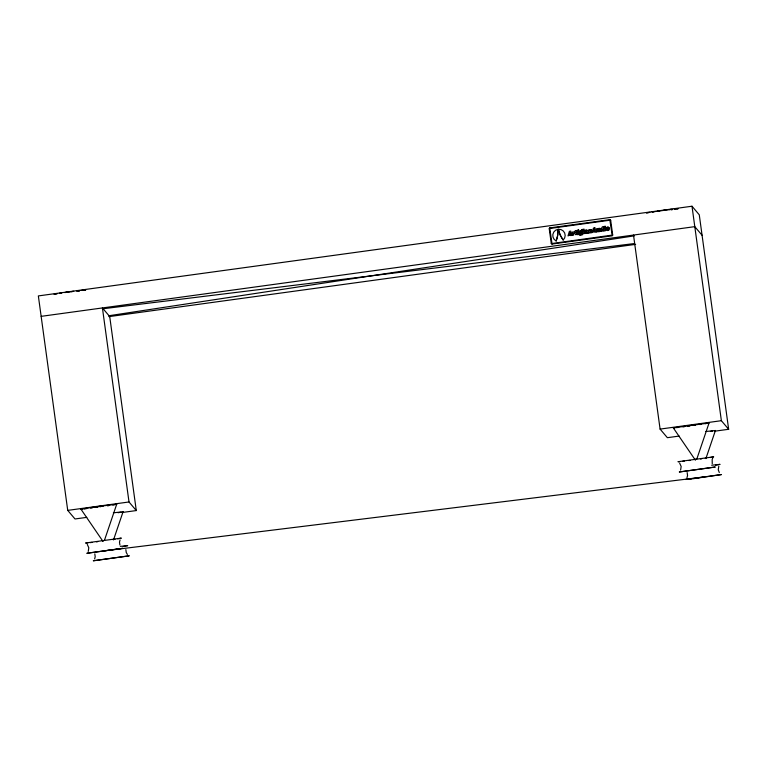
<?xml version="1.0" encoding="UTF-8"?>
<svg xmlns="http://www.w3.org/2000/svg" width="767" height="767" viewBox="0 0 767 767"><rect width="100%" height="100%" fill="white"/><g stroke="black" fill="none" stroke-linecap="round" stroke-linejoin="round"><path stroke-width="1.15" d="M590.379 230.397L590.465 232.842L591.683 232.679L591.74 230.397M584.54 232.785L584.77 231.96M596.879 231.883L596.534 228.729L597.771 228.576L597.723 230.771M549.805 228.585L551.981 243.513L612.133 235.114L609.899 220.225L549.901 228.461M602.229 230.042L601.855 228.719M573.62 233.81L573.591 235.162L572.364 235.316L572.46 232.037L573.543 231.902C573.601 232.449 575.691 230.963 573.639 233.667M589.861 229.918L588.644 229.812L588.548 233.101L589.746 232.938L590.389 230.407M589.756 230.205L589.765 229.669M600.427 231.001C598.778 228.384 602.785 228.259 602.316 226.792L603.533 226.629L603.399 231.068L602.268 230.714L601.654 231.356M604.175 227.406L604.195 226.428L605.451 226.265L605.422 227.233L604.166 227.396M605.403 227.511L605.316 230.8L604.06 230.963L604.156 227.684L605.412 227.521M557.887 229.362L557.695 235.268L556.161 240.982A6.194 6.194 0 0 1 557.877 229.352A25.685 25.675 -40.3 0 1 556.161 240.982M587.896 232.66L587.858 230.522M576.324 230.512L576.851 232.276L576.257 232.353C577.819 234.923 574.56 236.006 575.087 232.506L575.164 230.694L576.333 230.522M125.855 549.603L126.258 552.518L127.389 554.426M578.903 234.539L579.881 235.392L582.134 234.779M585.969 232.698L586.64 231.816L585.978 232.708M602.22 230.033L601.424 230.138M607.828 229.688C608.873 226.658 605.805 229.084 607.819 229.678M712.159 459.347L712.255 463.719M594.837 227.818L596.112 232.065L594.828 232.228L594.588 231.366L592.066 232.612L593.476 228L594.847 227.828M593.648 230.589L594.042 229.247L594.396 230.483L593.639 230.579M104.485 540.208L116.699 504.264L98.559 506.402M113.526 539.863L123.065 511.781L113.382 512.797M696.848 458.925L709.063 422.981L673.311 427.881L695.41 460.19M705.889 458.58L715.429 430.498L705.745 431.514M88.253 551.406L88.799 547.772L87.294 544.436M94.619 558.932L95.194 556.784L94.801 553.86M120.064 539.939L119.489 542.087L119.892 545.001M680.617 470.123L681.163 466.489L679.658 463.153M686.983 477.64L687.558 475.502L687.165 472.577M718.804 466.173L718.248 469.816L719.312 472.549M585.624 230.234C582.91 231.778 588.567 230.445 585.729 231.442A1.946 1.946 0 0 0 584.991 231.759L584.78 231.97M579.104 233.149L579.373 234.098M712.438 458.656L712.783 458.004M549.239 228.739L549.891 227.885L549.239 228.739L551.252 243.427L551.933 244.079L612.047 235.852L612.689 234.99L610.676 220.302L609.813 219.65M608.988 229.812L609.228 228.115M606.218 227.876L605.949 228.403A2.013 2.013 0 0 0 605.882 229.304L606.093 229.927M582.163 234.76L582.258 233.532M612.488 235.622L612.68 234.98M608.931 229.889L608.48 230.273M606.227 227.885L607.196 227.214M589.871 229.927L591.415 229.573M582.268 233.542L580.044 233.158L582.076 232.18L581.856 229.803M579.114 233.158L579.612 232.775M103.046 541.483L80.947 509.163L96.805 506.642M116.699 504.264L112.807 505.022M123.065 511.781L122.375 511.972M709.063 422.981L705.17 423.729M715.429 430.498L714.739 430.69M608.49 230.282L607.934 230.512M580.955 231.529L580.427 232.248L580.945 231.519M601.865 228.729L601.433 230.148M585.614 230.225L586.352 230.052M581.865 229.812L580.581 230.838M580.101 230.944L579.133 231.816L579.67 232.756M601.664 231.366L600.417 230.992M102.519 540.706L103.056 540.61M580.092 230.934L580.59 230.848M127.006 545.836L127.705 545.634L120.323 546.363M584.54 232.775L585.796 233.542A1.131 1.131 0 0 0 586.506 233.082L586.697 233.206M607.186 227.205L608.126 227.166M126.095 546.008L123.247 546.478M84.715 290.348L85.664 290.185M677.088 209.055L678.028 208.892M581.05 234.597L579.862 234.51L581.309 234.194M121.081 512.222L118.013 512.72M54.169 294.164L56.614 293.771M646.533 212.881L648.987 212.478M117.715 538.827L121.33 538.118L85.588 543.017L87.822 542.883M710.079 457.544L713.693 456.835L677.951 461.724L680.185 461.59M712.562 431.083L710.386 431.438M687.481 425.906L690.214 425.484M693.78 425.139L695.276 424.87L693.176 425.091M715.611 465.195L720.069 464.351L711.632 465.214M54.265 294.144L57.544 293.627M646.629 212.862L649.908 212.334M68.57 292.352L67.937 292.457L68.608 292.39M79.202 290.894L78.656 290.99L79.231 290.933M693.282 425.215L695.276 424.87L693.684 425.023M115.002 539.259L112.874 539.575M108.799 315.755L634.414 235.833M61.782 292.984L59.663 293.31L61.446 293.032M654.146 211.702L652.027 212.018L655.651 211.481M107.485 505.837L108.972 505.616M699.849 424.554L701.335 424.324M705.237 458.292L706.33 458.129M97.85 506.766L94.734 507.275L97.821 506.929M99.787 506.661L102.903 506.153L99.825 506.498M97.706 506.795L94.734 507.275L97.975 506.91M99.94 506.642L102.903 506.153L101.321 506.306M690.07 425.503L687.615 425.877L690.185 425.647M64.696 292.572L73.69 291.335M657.06 211.289L672.237 209.266M700.424 458.992L701.68 458.81M65.205 292.495L67.18 292.217M657.578 211.213L659.543 210.935M714.508 431.217L728.65 429.28L699.274 214.818L691.997 206.227L38.35 295.918L67.726 510.381L75.003 518.971L86.796 517.361M549.881 227.876L609.823 219.659L610.685 220.311M569.363 234.836L570.514 234.673M593.428 231.538L594.598 231.375M570.753 235.536L572.038 235.373L570.763 231.116L569.402 231.308L568.002 235.929L570.514 234.664L570.753 235.546M41.15 316.349L694.787 226.649L702.073 235.248M108.924 316.637L635.642 244.357M67.726 510.381L129.009 501.973L136.286 510.563L122.145 512.509M633.513 235.066L660.09 429.098L721.373 420.69L728.65 429.28M679.159 436.068L667.367 437.689L660.09 429.098M663.551 210.388L665.526 210.12M71.178 291.671L73.162 291.402M688.824 460.564L690.051 460.401M96.46 541.847L97.687 541.694M682.994 426.864L684.595 426.653M90.631 508.147L92.232 507.946M669.323 209.621L671.096 209.401M76.959 290.914L78.733 290.683M76.623 290.952L79.864 290.549M693.157 478.723L721.469 474.562L685.717 479.461L692.122 478.857M102.96 308.765L634.319 243.561M104.858 550.783L703.588 477.016M684.346 461.12L682.467 461.351M91.982 542.413L90.103 542.633M674.442 208.998L677.798 208.624M674.26 209.017L676.801 208.729M81.896 290.3L85.434 289.907M82.079 290.281L84.341 290.022M678.737 427.382L676.475 427.641M86.374 508.674L84.111 508.924M687.529 425.963L688.689 425.838M674.778 427.813L673.311 427.881M82.414 509.096L80.947 509.163M607.675 230.579L606.083 229.918M552.106 244.079L551.252 243.427M586.688 230.014L587.867 230.531M608.116 227.157L608.72 227.415M596.87 231.874L598.442 231.126L598.423 231.749L599.573 231.596L599.669 228.307L598.452 228.47L598.298 230.694L597.714 230.762M608.71 227.406L609.238 228.125M591.405 229.563L591.75 230.407M563.179 240.013L560.159 234.932L558.395 229.295A25.627 25.618 -40.3 0 0 563.179 240.013A6.194 6.194 0 0 0 558.386 229.285M586.688 233.197L587.982 233.187L587.886 232.65M691.997 206.227L721.373 420.69M136.286 510.563L109.71 316.531L102.423 307.941L129.009 501.973M574.56 231.663L574.569 232.832M578.634 229.937L578.615 230.915L577.359 231.078L577.388 230.11L578.644 229.947M582.901 229.352L582.891 230.33L584.138 230.158L584.147 229.18L582.901 229.352M577.35 231.366L577.263 234.654L578.51 234.481L578.596 231.193L577.35 231.366M582.872 230.608L582.776 233.897L584.023 233.724L584.118 230.436L582.872 230.608M569.967 232.554L569.565 233.887L570.312 233.782L569.967 232.554M122.73 548.328L87.016 553.247L122.73 548.328M129.105 555.845L93.392 560.763L129.105 555.845M715.093 467.045L679.38 471.964L715.093 467.045M694.873 459.404L695.448 459.356L694.873 459.404M671.211 209.669L672.477 209.525L671.211 209.669"/></g></svg>
